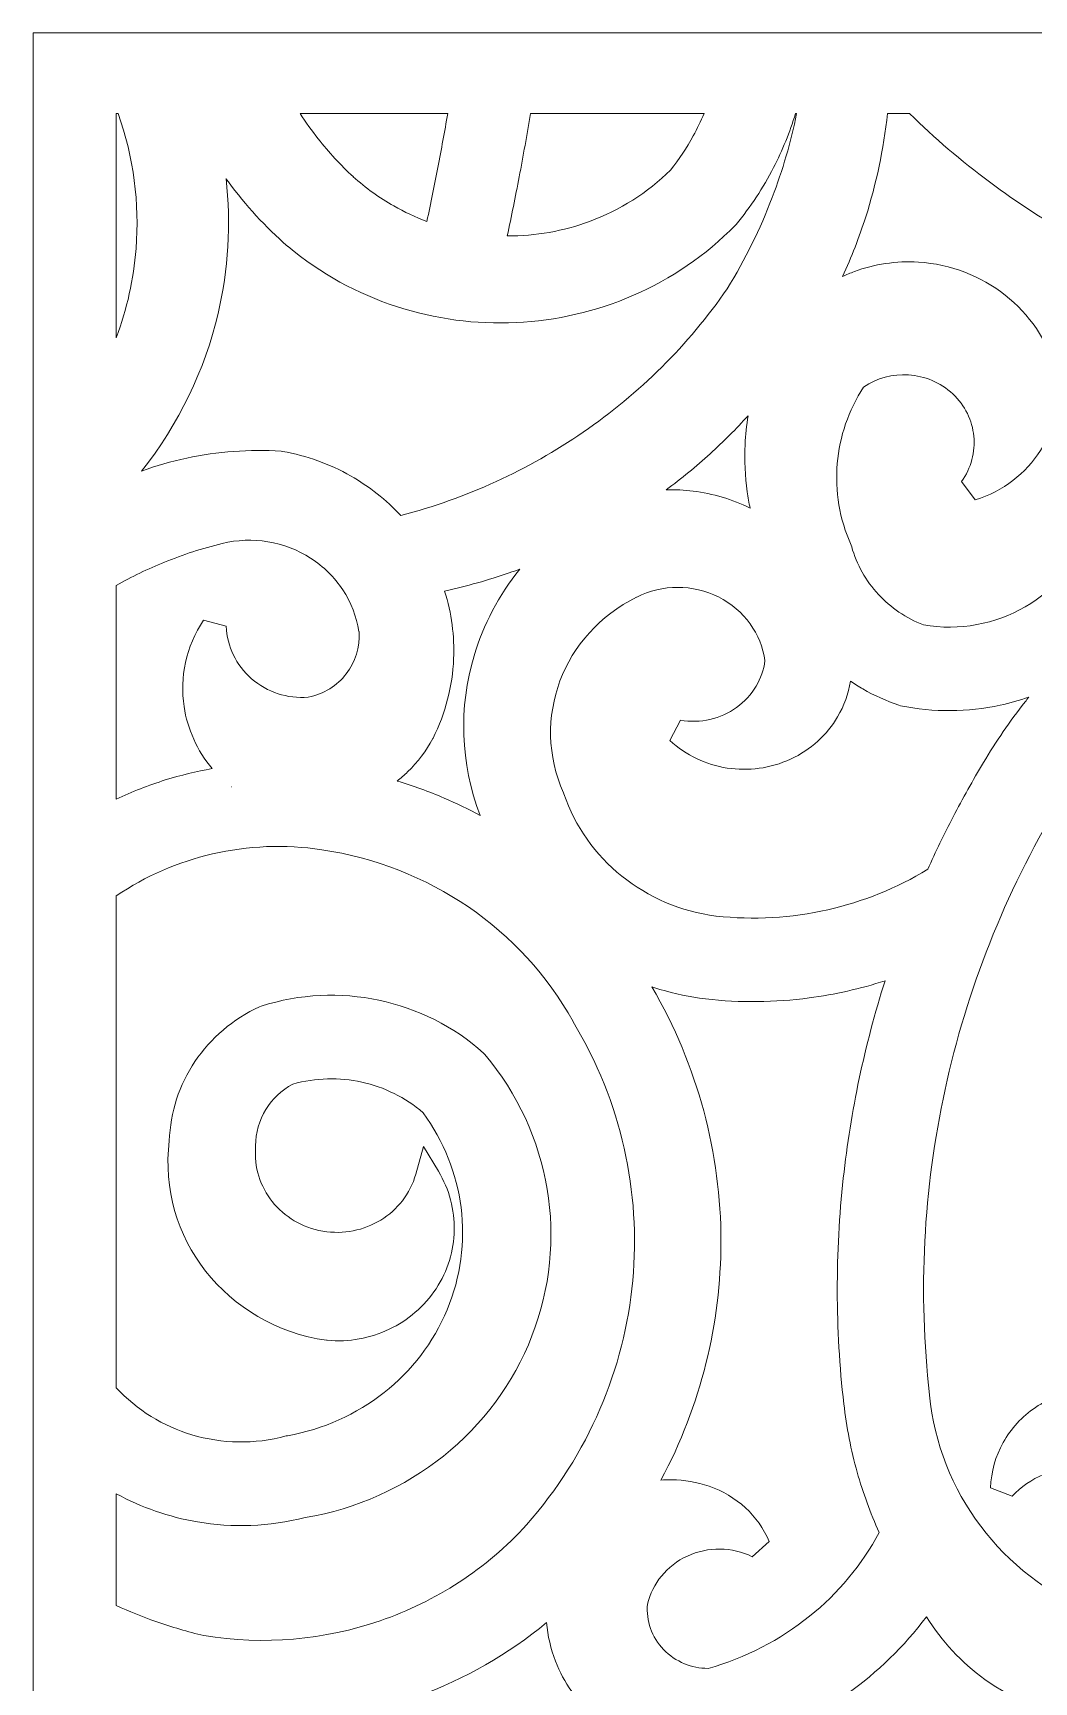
# Model space of a CAD drawing. Header units: centimetres. Extents: x -9.1 to 9.8, y -13.6 to 13.1.
# Drawn here: x -9.13 to -4.86, y 6.03 to 13.07 of the extents above; entities that cross this region are included whole.
import ezdxf

# ---------------------------------------------------------------- set-up
doc = ezdxf.new("R2010")
doc.units = ezdxf.units.CM
doc.header["$MEASUREMENT"] = 0
doc.layers.add('layer 1', color=7, linetype='Continuous')

msp = doc.modelspace()

# ---------------------------------------------------------------- linework, layer by layer
at = {"layer": 'layer 1', "color": 177, "lineweight": 9}
for points, knots in [([(-9.13158, 13.06699), (-9.13158, 13.06699), (-0.29533, 13.06699), (-0.29533, 13.06699), (-0.29533, 13.06699), (-0.29533, 13.06699), (-0.29533, -13.60887), (-0.29533, -13.60887), (-0.29533, -13.60887), (-0.29533, -13.60887), (-9.13158, -13.60887), (-9.13158, -13.60887), (-9.13158, -13.60887), (-9.13158, -13.60887), (-9.13158, 13.06699), (-9.13158, 13.06699)], [0, 0, 0, 0, 0.2, 0.2, 0.2, 0.2, 0.4, 0.4, 0.4, 0.4, 0.6, 0.6, 0.6, 0.6, 1, 1, 1, 1]), ([(-8.77653, 12.72314), (-8.77653, 12.72314), (-8.77653, 11.76668), (-8.77653, 11.76668), (-8.77653, 11.76668), (-8.73073, 11.88927), (-8.70249, 12.01723), (-8.69229, 12.14683), (-8.69229, 12.14683), (-8.67707, 12.3402), (-8.70199, 12.53645), (-8.76852, 12.72314), (-8.76852, 12.72314), (-8.76852, 12.72314), (-8.77653, 12.72314), (-8.77653, 12.72314)], [0, 0, 0, 0, 0.2, 0.2, 0.2, 0.2, 0.4, 0.4, 0.4, 0.4, 0.6, 0.6, 0.6, 0.6, 1, 1, 1, 1]), ([(-8.3084, 12.44557), (-8.28648, 12.25273), (-8.29826, 12.05836), (-8.34234, 11.87069), (-8.34234, 11.87069), (-8.39897, 11.62954), (-8.50886, 11.3995), (-8.66897, 11.19805), (-8.66897, 11.19805), (-8.60597, 11.22083), (-8.54154, 11.23925), (-8.47617, 11.2532), (-8.47617, 11.2532), (-8.34455, 11.28129), (-8.20904, 11.29155), (-8.07355, 11.28305), (-8.07355, 11.28305), (-8.07355, 11.28305), (-8.06736, 11.28206), (-8.06736, 11.28206), (-8.06736, 11.28206), (-7.96437, 11.26368), (-7.86635, 11.22802), (-7.77737, 11.17739), (-7.77737, 11.17739), (-7.6979, 11.13217), (-7.6258, 11.07521), (-7.56397, 11.00817), (-7.56397, 11.00817), (-7.28285, 11.0817), (-7.0199, 11.20271), (-6.78618, 11.3636), (-6.78618, 11.3636), (-6.5465, 11.52859), (-6.3376, 11.73549), (-6.17141, 11.97608), (-6.17141, 11.97608), (-6.09509, 12.10041), (-6.03098, 12.23086), (-5.97965, 12.36571), (-5.97965, 12.36571), (-5.9354, 12.48197), (-5.90064, 12.60149), (-5.87574, 12.72314), (-5.87574, 12.72314), (-5.87574, 12.72314), (-5.88082, 12.72314), (-5.88082, 12.72314), (-5.88082, 12.72314), (-5.90497, 12.64352), (-5.93628, 12.56634), (-5.97439, 12.49253), (-5.97439, 12.49253), (-6.01868, 12.40674), (-6.07194, 12.32544), (-6.13357, 12.25007), (-6.13357, 12.25007), (-6.13357, 12.25007), (-6.13687, 12.24667), (-6.13687, 12.24667), (-6.13687, 12.24667), (-6.39148, 11.98731), (-6.72869, 11.84769), (-7.07204, 11.83143), (-7.07204, 11.83143), (-7.41524, 11.81517), (-7.76483, 11.92228), (-8.04439, 12.15636), (-8.04439, 12.15636), (-8.04439, 12.15636), (-8.04522, 12.15676), (-8.04522, 12.15676), (-8.04522, 12.15676), (-8.14004, 12.23907), (-8.2249, 12.33147), (-8.29858, 12.43201), (-8.29858, 12.43201), (-8.30187, 12.43651), (-8.30515, 12.44104), (-8.3084, 12.44557)], [0, 0, 0, 0, 0.047619, 0.047619, 0.047619, 0.047619, 0.0952381, 0.0952381, 0.0952381, 0.0952381, 0.1428571, 0.1428571, 0.1428571, 0.1428571, 0.1904762, 0.1904762, 0.1904762, 0.1904762, 0.2380952, 0.2380952, 0.2380952, 0.2380952, 0.2857143, 0.2857143, 0.2857143, 0.2857143, 0.3333333, 0.3333333, 0.3333333, 0.3333333, 0.3809524, 0.3809524, 0.3809524, 0.3809524, 0.4285714, 0.4285714, 0.4285714, 0.4285714, 0.4761905, 0.4761905, 0.4761905, 0.4761905, 0.5238095, 0.5238095, 0.5238095, 0.5238095, 0.5714286, 0.5714286, 0.5714286, 0.5714286, 0.6190476, 0.6190476, 0.6190476, 0.6190476, 0.6666667, 0.6666667, 0.6666667, 0.6666667, 0.7142857, 0.7142857, 0.7142857, 0.7142857, 0.7619048, 0.7619048, 0.7619048, 0.7619048, 0.8095238, 0.8095238, 0.8095238, 0.8095238, 0.8571429, 0.8571429, 0.8571429, 0.8571429, 0.9047619, 0.9047619, 0.9047619, 0.9047619, 1, 1, 1, 1]), ([(-7.99278, 12.72314), (-7.96894, 12.6863), (-7.94328, 12.65046), (-7.91588, 12.61573), (-7.91588, 12.61573), (-7.87038, 12.55804), (-7.82022, 12.50369), (-7.76579, 12.45323), (-7.76579, 12.45323), (-7.76579, 12.45323), (-7.7662, 12.45383), (-7.7662, 12.45383), (-7.7662, 12.45383), (-7.71299, 12.4056), (-7.65511, 12.36376), (-7.59371, 12.32897), (-7.59371, 12.32897), (-7.54876, 12.3035), (-7.50142, 12.28149), (-7.45212, 12.26319), (-7.45212, 12.26319), (-7.43545, 12.34114), (-7.41983, 12.41792), (-7.40529, 12.49353), (-7.40529, 12.49353), (-7.39056, 12.57008), (-7.37663, 12.64662), (-7.36351, 12.72314), (-7.36351, 12.72314), (-7.36351, 12.72314), (-7.99278, 12.72314), (-7.99278, 12.72314)], [0, 0, 0, 0, 0.1111111, 0.1111111, 0.1111111, 0.1111111, 0.2222222, 0.2222222, 0.2222222, 0.2222222, 0.3333333, 0.3333333, 0.3333333, 0.3333333, 0.4444444, 0.4444444, 0.4444444, 0.4444444, 0.5555556, 0.5555556, 0.5555556, 0.5555556, 0.6666667, 0.6666667, 0.6666667, 0.6666667, 0.7777778, 0.7777778, 0.7777778, 0.7777778, 1, 1, 1, 1]), ([(-7.01052, 12.72314), (-7.02566, 12.63225), (-7.04172, 12.54226), (-7.05868, 12.4532), (-7.05868, 12.4532), (-7.07484, 12.36838), (-7.0918, 12.28431), (-7.10953, 12.20101), (-7.10953, 12.20101), (-6.98849, 12.20042), (-6.86967, 12.22174), (-6.75885, 12.26284), (-6.75885, 12.26284), (-6.6301, 12.31058), (-6.51195, 12.38488), (-6.41342, 12.48237), (-6.41342, 12.48237), (-6.37666, 12.52858), (-6.34421, 12.57735), (-6.3163, 12.6281), (-6.3163, 12.6281), (-6.29941, 12.65881), (-6.28408, 12.69054), (-6.27036, 12.72314), (-6.27036, 12.72314), (-6.27036, 12.72314), (-7.01052, 12.72314), (-7.01052, 12.72314)], [0, 0, 0, 0, 0.125, 0.125, 0.125, 0.125, 0.25, 0.25, 0.25, 0.25, 0.375, 0.375, 0.375, 0.375, 0.5, 0.5, 0.5, 0.5, 0.625, 0.625, 0.625, 0.625, 0.75, 0.75, 0.75, 0.75, 1, 1, 1, 1]), ([(-5.4881, 12.72314), (-5.50547, 12.57004), (-5.53646, 12.4231), (-5.58116, 12.28242), (-5.58116, 12.28242), (-5.6089, 12.19514), (-5.64185, 12.11031), (-5.68004, 12.02794), (-5.68004, 12.02794), (-5.66359, 12.03566), (-5.64681, 12.0427), (-5.62974, 12.04904), (-5.62974, 12.04904), (-5.54418, 12.08083), (-5.45154, 12.0952), (-5.35686, 12.08938), (-5.35686, 12.08938), (-5.21821, 12.08085), (-5.08979, 12.02999), (-4.98669, 11.9487), (-4.98669, 11.9487), (-4.88366, 11.86746), (-4.80621, 11.75593), (-4.76943, 11.62601), (-4.76943, 11.62601), (-4.76943, 11.62601), (-4.7684, 11.62082), (-4.7684, 11.62082), (-4.7684, 11.62082), (-4.74819, 11.50093), (-4.77482, 11.38296), (-4.83637, 11.28576), (-4.83637, 11.28576), (-4.89806, 11.18834), (-4.99466, 11.11172), (-5.11419, 11.0748), (-5.11419, 11.0748), (-5.11419, 11.0748), (-5.17339, 11.1529), (-5.17339, 11.1529), (-5.17339, 11.1529), (-5.13108, 11.21141), (-5.11382, 11.28024), (-5.12037, 11.34671), (-5.12037, 11.34671), (-5.12694, 11.41331), (-5.1573, 11.47778), (-5.21021, 11.52741), (-5.21021, 11.52741), (-5.26279, 11.57673), (-5.33027, 11.60393), (-5.39943, 11.60817), (-5.39943, 11.60817), (-5.46578, 11.61224), (-5.5333, 11.59523), (-5.59037, 11.55644), (-5.59037, 11.55644), (-5.65501, 11.45704), (-5.69269, 11.34505), (-5.70253, 11.23045), (-5.70253, 11.23045), (-5.71262, 11.11296), (-5.69329, 10.99332), (-5.64362, 10.8823), (-5.64362, 10.8823), (-5.64362, 10.8823), (-5.64114, 10.87531), (-5.64114, 10.87531), (-5.64114, 10.87531), (-5.61996, 10.79894), (-5.58052, 10.72955), (-5.52723, 10.6719), (-5.52723, 10.6719), (-5.47493, 10.61532), (-5.40957, 10.57035), (-5.33533, 10.54146), (-5.33533, 10.54146), (-5.18079, 10.51511), (-5.02796, 10.54569), (-4.9015, 10.61892), (-4.9015, 10.61892), (-4.77358, 10.69301), (-4.6726, 10.81075), (-4.62408, 10.95736), (-4.62408, 10.95736), (-4.62408, 10.95736), (-4.62449, 10.95597), (-4.62449, 10.95597), (-4.62449, 10.95597), (-4.56305, 11.1607), (-4.53721, 11.37285), (-4.54662, 11.58397), (-4.54662, 11.58397), (-4.55575, 11.789), (-4.59811, 11.99227), (-4.67334, 12.18602), (-4.67334, 12.18602), (-4.80594, 12.25921), (-4.93318, 12.3413), (-5.05422, 12.4316), (-5.05422, 12.4316), (-5.1742, 12.52112), (-5.28773, 12.61852), (-5.39397, 12.72314), (-5.39397, 12.72314), (-5.39397, 12.72314), (-5.4881, 12.72314), (-5.4881, 12.72314)], [0, 0, 0, 0, 0.0357143, 0.0357143, 0.0357143, 0.0357143, 0.0714286, 0.0714286, 0.0714286, 0.0714286, 0.1071429, 0.1071429, 0.1071429, 0.1071429, 0.1428571, 0.1428571, 0.1428571, 0.1428571, 0.1785714, 0.1785714, 0.1785714, 0.1785714, 0.2142857, 0.2142857, 0.2142857, 0.2142857, 0.25, 0.25, 0.25, 0.25, 0.2857143, 0.2857143, 0.2857143, 0.2857143, 0.3214286, 0.3214286, 0.3214286, 0.3214286, 0.3571429, 0.3571429, 0.3571429, 0.3571429, 0.3928571, 0.3928571, 0.3928571, 0.3928571, 0.4285714, 0.4285714, 0.4285714, 0.4285714, 0.4642857, 0.4642857, 0.4642857, 0.4642857, 0.5, 0.5, 0.5, 0.5, 0.5357143, 0.5357143, 0.5357143, 0.5357143, 0.5714286, 0.5714286, 0.5714286, 0.5714286, 0.6071429, 0.6071429, 0.6071429, 0.6071429, 0.6428571, 0.6428571, 0.6428571, 0.6428571, 0.6785714, 0.6785714, 0.6785714, 0.6785714, 0.7142857, 0.7142857, 0.7142857, 0.7142857, 0.75, 0.75, 0.75, 0.75, 0.7857143, 0.7857143, 0.7857143, 0.7857143, 0.8214286, 0.8214286, 0.8214286, 0.8214286, 0.8571429, 0.8571429, 0.8571429, 0.8571429, 0.8928571, 0.8928571, 0.8928571, 0.8928571, 0.9285714, 0.9285714, 0.9285714, 0.9285714, 1, 1, 1, 1]), ([(-6.0955, 11.31083), (-6.0934, 11.35253), (-6.08915, 11.3935), (-6.08245, 11.43419), (-6.08245, 11.43419), (-6.13379, 11.37766), (-6.188, 11.3234), (-6.24488, 11.27166), (-6.24488, 11.27166), (-6.30427, 11.21765), (-6.36655, 11.16638), (-6.4315, 11.11811), (-6.4315, 11.11811), (-6.3931, 11.1191), (-6.35468, 11.11721), (-6.31661, 11.11247), (-6.31661, 11.11247), (-6.23285, 11.10204), (-6.15082, 11.07783), (-6.0743, 11.04012), (-6.0743, 11.04012), (-6.07903, 11.06293), (-6.08301, 11.08588), (-6.08625, 11.10895), (-6.08625, 11.10895), (-6.09578, 11.17669), (-6.09885, 11.24428), (-6.0955, 11.31083)], [0, 0, 0, 0, 0.125, 0.125, 0.125, 0.125, 0.25, 0.25, 0.25, 0.25, 0.375, 0.375, 0.375, 0.375, 0.5, 0.5, 0.5, 0.5, 0.625, 0.625, 0.625, 0.625, 0.75, 0.75, 0.75, 0.75, 1, 1, 1, 1]), ([(-8.77653, 9.79843), (-8.70909, 9.83037), (-8.63921, 9.85763), (-8.56745, 9.87999), (-8.56745, 9.87999), (-8.50193, 9.90041), (-8.43504, 9.91667), (-8.3672, 9.9286), (-8.3672, 9.9286), (-8.43251, 10.00572), (-8.47314, 10.09744), (-8.48745, 10.19285), (-8.48745, 10.19285), (-8.50616, 10.31768), (-8.47976, 10.44888), (-8.40457, 10.56192), (-8.40457, 10.56192), (-8.40457, 10.56192), (-8.30742, 10.53596), (-8.30742, 10.53596), (-8.30742, 10.53596), (-8.30595, 10.49272), (-8.29555, 10.45103), (-8.27733, 10.41324), (-8.27733, 10.41324), (-8.25913, 10.37548), (-8.23278, 10.34097), (-8.19939, 10.31202), (-8.19939, 10.31202), (-8.16614, 10.2832), (-8.12781, 10.26167), (-8.0869, 10.24826), (-8.0869, 10.24826), (-8.04656, 10.23504), (-8.00304, 10.22961), (-7.95879, 10.23276), (-7.95879, 10.23276), (-7.89148, 10.24641), (-7.83464, 10.28308), (-7.79596, 10.33289), (-7.79596, 10.33289), (-7.75701, 10.38304), (-7.73632, 10.44649), (-7.74166, 10.51319), (-7.74166, 10.51319), (-7.74166, 10.51319), (-7.74178, 10.51392), (-7.74178, 10.51392), (-7.74178, 10.51392), (-7.75184, 10.57748), (-7.77562, 10.63769), (-7.81082, 10.69106), (-7.81082, 10.69106), (-7.84609, 10.74454), (-7.89251, 10.79079), (-7.94778, 10.82632), (-7.94778, 10.82632), (-8.00331, 10.86202), (-8.06537, 10.88556), (-8.12972, 10.89624), (-8.12972, 10.89624), (-8.19405, 10.90691), (-8.26068, 10.90471), (-8.32539, 10.88893), (-8.32539, 10.88893), (-8.40929, 10.86848), (-8.49141, 10.84188), (-8.5711, 10.80949), (-8.5711, 10.80949), (-8.6422, 10.78059), (-8.71083, 10.74735), (-8.77653, 10.71), (-8.77653, 10.71), (-8.77653, 10.71), (-8.77653, 9.79843), (-8.77653, 9.79843)], [0, 0, 0, 0, 0.05, 0.05, 0.05, 0.05, 0.1, 0.1, 0.1, 0.1, 0.15, 0.15, 0.15, 0.15, 0.2, 0.2, 0.2, 0.2, 0.25, 0.25, 0.25, 0.25, 0.3, 0.3, 0.3, 0.3, 0.35, 0.35, 0.35, 0.35, 0.4, 0.4, 0.4, 0.4, 0.45, 0.45, 0.45, 0.45, 0.5, 0.5, 0.5, 0.5, 0.55, 0.55, 0.55, 0.55, 0.6, 0.6, 0.6, 0.6, 0.65, 0.65, 0.65, 0.65, 0.7, 0.7, 0.7, 0.7, 0.75, 0.75, 0.75, 0.75, 0.8, 0.8, 0.8, 0.8, 0.85, 0.85, 0.85, 0.85, 0.9, 0.9, 0.9, 0.9, 1, 1, 1, 1]), ([(-1.4842, 8.33422), (-1.37386, 8.29871), (-1.26013, 8.27579), (-1.1453, 8.26569), (-1.1453, 8.26569), (-1.0325, 8.25577), (-0.91836, 8.25821), (-0.80504, 8.27321), (-0.80504, 8.27321), (-0.81843, 8.62544), (-0.89104, 8.97056), (-1.01788, 9.29568), (-1.01788, 9.29568), (-1.15003, 9.63439), (-1.34127, 9.95182), (-1.58589, 10.23337), (-1.58589, 10.23337), (-1.79337, 10.47233), (-2.06065, 10.64548), (-2.35459, 10.74193), (-2.35459, 10.74193), (-2.64882, 10.83848), (-2.96976, 10.85843), (-3.28424, 10.79089), (-3.28424, 10.79089), (-3.28424, 10.79089), (-3.28589, 10.79049), (-3.28589, 10.79049), (-3.28589, 10.79049), (-3.59627, 10.73365), (-3.8861, 10.61259), (-4.13772, 10.43947), (-4.13772, 10.43947), (-4.38914, 10.26648), (-4.60255, 10.04119), (-4.76031, 9.77575), (-4.76031, 9.77575), (-4.76031, 9.77575), (-4.76052, 9.77575), (-4.76052, 9.77575), (-4.76052, 9.77575), (-4.9885, 9.39503), (-5.15053, 8.98402), (-5.24308, 8.5589), (-5.24308, 8.5589), (-5.33565, 8.13367), (-5.35876, 7.69421), (-5.30889, 7.2567), (-5.30889, 7.2567), (-5.30889, 7.2567), (-5.30889, 7.2557), (-5.30889, 7.2557), (-5.30889, 7.2557), (-5.28961, 7.05018), (-5.21258, 6.85787), (-5.0912, 6.69656), (-5.0912, 6.69656), (-4.9714, 6.53735), (-4.80859, 6.40871), (-4.61565, 6.32773), (-4.61565, 6.32773), (-4.52009, 6.32063), (-4.42807, 6.34538), (-4.35226, 6.39391), (-4.35226, 6.39391), (-4.2814, 6.43927), (-4.22471, 6.50546), (-4.19256, 6.58584), (-4.19256, 6.58584), (-4.22423, 6.62657), (-4.25441, 6.66839), (-4.28307, 6.71122), (-4.28307, 6.71122), (-4.31501, 6.75895), (-4.34513, 6.80813), (-4.37335, 6.85866), (-4.37335, 6.85866), (-4.4584, 6.9279), (-4.56417, 6.95944), (-4.66819, 6.95435), (-4.66819, 6.95435), (-4.77479, 6.94915), (-4.87932, 6.90529), (-4.95745, 6.82398), (-4.95745, 6.82398), (-4.95745, 6.82398), (-5.04882, 6.86014), (-5.04882, 6.86014), (-5.04882, 6.86014), (-5.04679, 6.92871), (-5.02796, 6.9949), (-4.99506, 7.05382), (-4.99506, 7.05382), (-4.96213, 7.11279), (-4.91521, 7.16433), (-4.85702, 7.20356), (-4.85702, 7.20356), (-4.79888, 7.24275), (-4.73267, 7.26746), (-4.66407, 7.2769), (-4.66407, 7.2769), (-4.66407, 7.2769), (-4.66428, 7.2769), (-4.66428, 7.2769), (-4.66428, 7.2769), (-4.62748, 7.28196), (-4.59002, 7.28257), (-4.55277, 7.27862), (-4.55277, 7.27862), (-4.57852, 7.36281), (-4.59899, 7.4484), (-4.6141, 7.53493), (-4.6141, 7.53493), (-4.63436, 7.651), (-4.64497, 7.76828), (-4.64571, 7.88566), (-4.64571, 7.88566), (-4.64571, 7.88566), (-4.64571, 7.88306), (-4.64571, 7.88306), (-4.64571, 7.88306), (-4.66684, 8.24846), (-4.59161, 8.60687), (-4.43474, 8.92814), (-4.43474, 8.92814), (-4.27795, 9.24922), (-4.03959, 9.53291), (-3.73435, 9.74908), (-3.73435, 9.74908), (-3.73435, 9.74908), (-3.73517, 9.74868), (-3.73517, 9.74868), (-3.73517, 9.74868), (-3.57093, 9.86958), (-3.38141, 9.94895), (-3.18319, 9.98386), (-3.18319, 9.98386), (-2.9853, 10.0187), (-2.77917, 10.00898), (-2.58137, 9.95177), (-2.58137, 9.95177), (-2.58137, 9.95177), (-2.57848, 9.95077), (-2.57848, 9.95077), (-2.57848, 9.95077), (-2.2241, 9.82569), (-1.93518, 9.59354), (-1.74304, 9.30184), (-1.74304, 9.30184), (-1.55765, 9.02039), (-1.46203, 8.68365), (-1.4842, 8.33422)], [0, 0, 0, 0, 0.025641, 0.025641, 0.025641, 0.025641, 0.0512821, 0.0512821, 0.0512821, 0.0512821, 0.0769231, 0.0769231, 0.0769231, 0.0769231, 0.1025641, 0.1025641, 0.1025641, 0.1025641, 0.1282051, 0.1282051, 0.1282051, 0.1282051, 0.1538462, 0.1538462, 0.1538462, 0.1538462, 0.1794872, 0.1794872, 0.1794872, 0.1794872, 0.2051282, 0.2051282, 0.2051282, 0.2051282, 0.2307692, 0.2307692, 0.2307692, 0.2307692, 0.2564103, 0.2564103, 0.2564103, 0.2564103, 0.2820513, 0.2820513, 0.2820513, 0.2820513, 0.3076923, 0.3076923, 0.3076923, 0.3076923, 0.3333333, 0.3333333, 0.3333333, 0.3333333, 0.3589744, 0.3589744, 0.3589744, 0.3589744, 0.3846154, 0.3846154, 0.3846154, 0.3846154, 0.4102564, 0.4102564, 0.4102564, 0.4102564, 0.4358974, 0.4358974, 0.4358974, 0.4358974, 0.4615385, 0.4615385, 0.4615385, 0.4615385, 0.4871795, 0.4871795, 0.4871795, 0.4871795, 0.5128205, 0.5128205, 0.5128205, 0.5128205, 0.5384615, 0.5384615, 0.5384615, 0.5384615, 0.5641026, 0.5641026, 0.5641026, 0.5641026, 0.5897436, 0.5897436, 0.5897436, 0.5897436, 0.6153846, 0.6153846, 0.6153846, 0.6153846, 0.6410256, 0.6410256, 0.6410256, 0.6410256, 0.6666667, 0.6666667, 0.6666667, 0.6666667, 0.6923077, 0.6923077, 0.6923077, 0.6923077, 0.7179487, 0.7179487, 0.7179487, 0.7179487, 0.7435897, 0.7435897, 0.7435897, 0.7435897, 0.7692308, 0.7692308, 0.7692308, 0.7692308, 0.7948718, 0.7948718, 0.7948718, 0.7948718, 0.8205128, 0.8205128, 0.8205128, 0.8205128, 0.8461538, 0.8461538, 0.8461538, 0.8461538, 0.8717949, 0.8717949, 0.8717949, 0.8717949, 0.8974359, 0.8974359, 0.8974359, 0.8974359, 0.9230769, 0.9230769, 0.9230769, 0.9230769, 0.9487179, 0.9487179, 0.9487179, 0.9487179, 1, 1, 1, 1]), ([(-7.05661, 10.77971), (-7.07167, 10.77417), (-7.08681, 10.76877), (-7.10203, 10.76351), (-7.10203, 10.76351), (-7.19058, 10.73288), (-7.28217, 10.70678), (-7.37652, 10.6856), (-7.37652, 10.6856), (-7.34673, 10.59142), (-7.33402, 10.49381), (-7.33822, 10.39701), (-7.33822, 10.39701), (-7.34326, 10.28089), (-7.37264, 10.16557), (-7.42605, 10.05832), (-7.42605, 10.05832), (-7.42605, 10.05832), (-7.42666, 10.05712), (-7.42666, 10.05712), (-7.42666, 10.05712), (-7.45478, 10.0042), (-7.49119, 9.95617), (-7.53429, 9.91455), (-7.53429, 9.91455), (-7.54852, 9.90082), (-7.56345, 9.8878), (-7.57903, 9.87555), (-7.57903, 9.87555), (-7.51082, 9.8551), (-7.44392, 9.83081), (-7.37867, 9.80282), (-7.37867, 9.80282), (-7.32626, 9.78034), (-7.27492, 9.75547), (-7.22481, 9.72826), (-7.22481, 9.72826), (-7.31106, 9.95304), (-7.31618, 10.19117), (-7.25137, 10.40931), (-7.25137, 10.40931), (-7.21174, 10.54272), (-7.14596, 10.66873), (-7.05661, 10.77971)], [0, 0, 0, 0, 0.0833333, 0.0833333, 0.0833333, 0.0833333, 0.1666667, 0.1666667, 0.1666667, 0.1666667, 0.25, 0.25, 0.25, 0.25, 0.3333333, 0.3333333, 0.3333333, 0.3333333, 0.4166667, 0.4166667, 0.4166667, 0.4166667, 0.5, 0.5, 0.5, 0.5, 0.5833333, 0.5833333, 0.5833333, 0.5833333, 0.6666667, 0.6666667, 0.6666667, 0.6666667, 0.75, 0.75, 0.75, 0.75, 0.8333333, 0.8333333, 0.8333333, 0.8333333, 1, 1, 1, 1]), ([(-5.64622, 10.30127), (-5.65496, 10.24768), (-5.67376, 10.19638), (-5.70124, 10.14976), (-5.70124, 10.14976), (-5.74655, 10.07286), (-5.81539, 10.00906), (-5.90144, 9.96908), (-5.90144, 9.96908), (-5.98727, 9.9292), (-6.08159, 9.91716), (-6.17182, 9.93104), (-6.17182, 9.93104), (-6.26195, 9.9449), (-6.34777, 9.98467), (-6.41672, 10.04844), (-6.41672, 10.04844), (-6.41672, 10.04844), (-6.37093, 10.13553), (-6.37093, 10.13553), (-6.37093, 10.13553), (-6.32899, 10.12796), (-6.28628, 10.12905), (-6.24543, 10.13822), (-6.24543, 10.13822), (-6.20477, 10.14734), (-6.16603, 10.16452), (-6.13183, 10.18916), (-6.13183, 10.18916), (-6.09781, 10.21367), (-6.06972, 10.24469), (-6.04891, 10.27995), (-6.04891, 10.27995), (-6.02918, 10.31338), (-6.01616, 10.35042), (-6.01101, 10.38912), (-6.01101, 10.38912), (-6.01922, 10.44639), (-6.04118, 10.49997), (-6.07415, 10.54602), (-6.07415, 10.54602), (-6.10811, 10.59344), (-6.15395, 10.63308), (-6.20867, 10.66072), (-6.20867, 10.66072), (-6.26328, 10.68832), (-6.32321, 10.70203), (-6.38316, 10.70187), (-6.38316, 10.70187), (-6.44305, 10.70172), (-6.50283, 10.68772), (-6.55718, 10.6599), (-6.55718, 10.6599), (-6.55718, 10.6599), (-6.55801, 10.6595), (-6.55801, 10.6595), (-6.55801, 10.6595), (-6.71566, 10.58237), (-6.82867, 10.45247), (-6.88478, 10.3026), (-6.88478, 10.3026), (-6.94086, 10.1528), (-6.94002, 9.98292), (-6.86999, 9.82574), (-6.86999, 9.82574), (-6.86999, 9.82574), (-6.86834, 9.82155), (-6.86834, 9.82155), (-6.86834, 9.82155), (-6.82072, 9.68139), (-6.73386, 9.56064), (-6.62118, 9.4701), (-6.62118, 9.4701), (-6.5083, 9.37939), (-6.36974, 9.31891), (-6.21896, 9.29949), (-6.21896, 9.29949), (-6.21896, 9.29949), (-6.21978, 9.29969), (-6.21978, 9.29969), (-6.21978, 9.29969), (-6.05928, 9.28187), (-5.89804, 9.29132), (-5.74301, 9.32648), (-5.74301, 9.32648), (-5.59297, 9.3605), (-5.44891, 9.41848), (-5.31709, 9.49899), (-5.31709, 9.49899), (-5.28339, 9.57387), (-5.24716, 9.64856), (-5.20846, 9.72298), (-5.20846, 9.72298), (-5.16772, 9.8013), (-5.12462, 9.87838), (-5.07923, 9.95411), (-5.07923, 9.95411), (-5.07923, 9.95411), (-5.07944, 9.95411), (-5.07944, 9.95411), (-5.07944, 9.95411), (-5.02594, 10.04404), (-4.96661, 10.13057), (-4.90186, 10.21319), (-4.90186, 10.21319), (-4.89652, 10.22), (-4.89114, 10.22679), (-4.88572, 10.23356), (-4.88572, 10.23356), (-4.92576, 10.21955), (-4.96667, 10.20803), (-5.00819, 10.19906), (-5.00819, 10.19906), (-5.14658, 10.16916), (-5.2914, 10.16772), (-5.43304, 10.1968), (-5.43304, 10.1968), (-5.43304, 10.1968), (-5.43985, 10.1986), (-5.43985, 10.1986), (-5.43985, 10.1986), (-5.49303, 10.21698), (-5.54436, 10.24035), (-5.59315, 10.2683), (-5.59315, 10.2683), (-5.6112, 10.27865), (-5.6289, 10.28965), (-5.64622, 10.30127)], [0, 0, 0, 0, 0.030303, 0.030303, 0.030303, 0.030303, 0.0606061, 0.0606061, 0.0606061, 0.0606061, 0.0909091, 0.0909091, 0.0909091, 0.0909091, 0.1212121, 0.1212121, 0.1212121, 0.1212121, 0.1515152, 0.1515152, 0.1515152, 0.1515152, 0.1818182, 0.1818182, 0.1818182, 0.1818182, 0.2121212, 0.2121212, 0.2121212, 0.2121212, 0.2424242, 0.2424242, 0.2424242, 0.2424242, 0.2727273, 0.2727273, 0.2727273, 0.2727273, 0.3030303, 0.3030303, 0.3030303, 0.3030303, 0.3333333, 0.3333333, 0.3333333, 0.3333333, 0.3636364, 0.3636364, 0.3636364, 0.3636364, 0.3939394, 0.3939394, 0.3939394, 0.3939394, 0.4242424, 0.4242424, 0.4242424, 0.4242424, 0.4545455, 0.4545455, 0.4545455, 0.4545455, 0.4848485, 0.4848485, 0.4848485, 0.4848485, 0.5151515, 0.5151515, 0.5151515, 0.5151515, 0.5454545, 0.5454545, 0.5454545, 0.5454545, 0.5757576, 0.5757576, 0.5757576, 0.5757576, 0.6060606, 0.6060606, 0.6060606, 0.6060606, 0.6363636, 0.6363636, 0.6363636, 0.6363636, 0.6666667, 0.6666667, 0.6666667, 0.6666667, 0.6969697, 0.6969697, 0.6969697, 0.6969697, 0.7272727, 0.7272727, 0.7272727, 0.7272727, 0.7575758, 0.7575758, 0.7575758, 0.7575758, 0.7878788, 0.7878788, 0.7878788, 0.7878788, 0.8181818, 0.8181818, 0.8181818, 0.8181818, 0.8484848, 0.8484848, 0.8484848, 0.8484848, 0.8787879, 0.8787879, 0.8787879, 0.8787879, 0.9090909, 0.9090909, 0.9090909, 0.9090909, 0.9393939, 0.9393939, 0.9393939, 0.9393939, 1, 1, 1, 1]), ([(-8.28529, 9.85139), (-8.28529, 9.85139), (-8.28532, 9.8513), (-8.28532, 9.8513), (-8.28532, 9.8513), (-8.28422, 9.85057), (-8.28369, 9.85024), (-8.28529, 9.85139)], [0, 0, 0, 0, 0.3333333, 0.3333333, 0.3333333, 0.3333333, 1, 1, 1, 1]), ([(-8.77653, 6.35831), (-8.72136, 6.33288), (-8.6649, 6.30994), (-8.60733, 6.28963), (-8.60733, 6.28963), (-8.54065, 6.26611), (-8.47249, 6.24606), (-8.40311, 6.22969), (-8.40311, 6.22969), (-8.14698, 6.18776), (-7.88876, 6.21153), (-7.6517, 6.29301), (-7.6517, 6.29301), (-7.41437, 6.37459), (-7.1983, 6.51396), (-7.02684, 6.70308), (-7.02684, 6.70308), (-7.02684, 6.70308), (-7.02726, 6.70268), (-7.02726, 6.70268), (-7.02726, 6.70268), (-6.76209, 7.00302), (-6.60953, 7.36847), (-6.57466, 7.74438), (-6.57466, 7.74438), (-6.53978, 8.12042), (-6.62265, 8.50647), (-6.82836, 8.84787), (-6.82836, 8.84787), (-6.82836, 8.84787), (-6.82918, 8.84966), (-6.82918, 8.84966), (-6.82918, 8.84966), (-6.93813, 9.04642), (-7.09188, 9.2127), (-7.27547, 9.33827), (-7.27547, 9.33827), (-7.45896, 9.46378), (-7.67224, 9.54848), (-7.90038, 9.58216), (-7.90038, 9.58216), (-7.90038, 9.58216), (-7.90059, 9.58236), (-7.90059, 9.58236), (-7.90059, 9.58236), (-8.05693, 9.60629), (-8.21528, 9.59966), (-8.36686, 9.56453), (-8.36686, 9.56453), (-8.51261, 9.53074), (-8.65179, 9.4705), (-8.77653, 9.38564), (-8.77653, 9.38564), (-8.77653, 9.38564), (-8.77653, 7.2874), (-8.77653, 7.2874), (-8.77653, 7.2874), (-8.68879, 7.19174), (-8.57658, 7.12293), (-8.45371, 7.08628), (-8.45371, 7.08628), (-8.32632, 7.04829), (-8.18732, 7.04469), (-8.05205, 7.08138), (-8.05205, 7.08138), (-8.05205, 7.08138), (-8.0471, 7.08238), (-8.0471, 7.08238), (-8.0471, 7.08238), (-7.89354, 7.1094), (-7.7524, 7.1737), (-7.63501, 7.26636), (-7.63501, 7.26636), (-7.51775, 7.35891), (-7.42429, 7.4798), (-7.36594, 7.6201), (-7.36594, 7.6201), (-7.3076, 7.76037), (-7.28848, 7.91038), (-7.3068, 8.0561), (-7.3068, 8.0561), (-7.32486, 8.19976), (-7.37937, 8.33905), (-7.46861, 8.46048), (-7.46861, 8.46048), (-7.54419, 8.52581), (-7.63437, 8.57001), (-7.7299, 8.59103), (-7.7299, 8.59103), (-7.82559, 8.61209), (-7.92678, 8.60997), (-8.02422, 8.58263), (-8.02422, 8.58263), (-8.07226, 8.55664), (-8.11145, 8.51898), (-8.13891, 8.47432), (-8.13891, 8.47432), (-8.1672, 8.42832), (-8.18274, 8.37494), (-8.18238, 8.31934), (-8.18238, 8.31934), (-8.18238, 8.31934), (-8.18238, 8.31515), (-8.18238, 8.31515), (-8.18238, 8.31515), (-8.18976, 8.22796), (-8.1625, 8.14553), (-8.11131, 8.08129), (-8.11131, 8.08129), (-8.06, 8.0169), (-7.98466, 7.9704), (-7.89604, 7.95527), (-7.89604, 7.95527), (-7.80731, 7.94013), (-7.71999, 7.95889), (-7.64897, 8.00246), (-7.64897, 8.00246), (-7.57812, 8.04592), (-7.52339, 8.11422), (-7.49964, 8.19827), (-7.49964, 8.19827), (-7.49964, 8.19827), (-7.46644, 8.31576), (-7.46644, 8.31576), (-7.46644, 8.31576), (-7.46644, 8.31576), (-7.40312, 8.21066), (-7.40312, 8.21066), (-7.40312, 8.21066), (-7.35623, 8.13284), (-7.33376, 8.04571), (-7.3355, 7.95912), (-7.3355, 7.95912), (-7.33724, 7.87218), (-7.36319, 7.78578), (-7.41313, 7.70983), (-7.41313, 7.70983), (-7.46298, 7.63401), (-7.53282, 7.57476), (-7.61344, 7.53644), (-7.61344, 7.53644), (-7.6936, 7.49836), (-7.7846, 7.48126), (-7.87733, 7.48949), (-7.87733, 7.48949), (-7.87733, 7.48949), (-7.88022, 7.48969), (-7.88022, 7.48969), (-7.88022, 7.48969), (-8.09353, 7.52012), (-8.27465, 7.63046), (-8.39563, 7.785), (-8.39563, 7.785), (-8.51549, 7.93812), (-8.57616, 8.13478), (-8.5504, 8.34014), (-8.5504, 8.34014), (-8.54671, 8.46273), (-8.5077, 8.57936), (-8.44098, 8.67869), (-8.44098, 8.67869), (-8.37425, 8.77804), (-8.27992, 8.85986), (-8.1656, 8.91284), (-8.1656, 8.91284), (-8.1656, 8.91284), (-8.1592, 8.91524), (-8.1592, 8.91524), (-8.1592, 8.91524), (-7.99405, 8.96786), (-7.82068, 8.975), (-7.65675, 8.9404), (-7.65675, 8.9404), (-7.49252, 8.90573), (-7.33781, 8.82935), (-7.21027, 8.71497), (-7.21027, 8.71497), (-7.21027, 8.71497), (-7.20532, 8.70957), (-7.20532, 8.70957), (-7.20532, 8.70957), (-7.06408, 8.54081), (-6.97432, 8.34206), (-6.93962, 8.13465), (-6.93962, 8.13465), (-6.90494, 7.92739), (-6.92529, 7.71149), (-7.00423, 7.50824), (-7.00423, 7.50824), (-7.08321, 7.30488), (-7.21484, 7.12948), (-7.38193, 6.99576), (-7.38193, 6.99576), (-7.54866, 6.86233), (-7.75075, 6.77032), (-7.97116, 6.73333), (-7.97116, 6.73333), (-8.12492, 6.6944), (-8.28126, 6.68951), (-8.43053, 6.71486), (-8.43053, 6.71486), (-8.55215, 6.73551), (-8.66923, 6.77629), (-8.77653, 6.83512), (-8.77653, 6.83512), (-8.77653, 6.83512), (-8.77653, 6.35831), (-8.77653, 6.35831)], [0, 0, 0, 0, 0.0188679, 0.0188679, 0.0188679, 0.0188679, 0.0377358, 0.0377358, 0.0377358, 0.0377358, 0.0566038, 0.0566038, 0.0566038, 0.0566038, 0.0754717, 0.0754717, 0.0754717, 0.0754717, 0.0943396, 0.0943396, 0.0943396, 0.0943396, 0.1132075, 0.1132075, 0.1132075, 0.1132075, 0.1320755, 0.1320755, 0.1320755, 0.1320755, 0.1509434, 0.1509434, 0.1509434, 0.1509434, 0.1698113, 0.1698113, 0.1698113, 0.1698113, 0.1886792, 0.1886792, 0.1886792, 0.1886792, 0.2075472, 0.2075472, 0.2075472, 0.2075472, 0.2264151, 0.2264151, 0.2264151, 0.2264151, 0.245283, 0.245283, 0.245283, 0.245283, 0.2641509, 0.2641509, 0.2641509, 0.2641509, 0.2830189, 0.2830189, 0.2830189, 0.2830189, 0.3018868, 0.3018868, 0.3018868, 0.3018868, 0.3207547, 0.3207547, 0.3207547, 0.3207547, 0.3396226, 0.3396226, 0.3396226, 0.3396226, 0.3584906, 0.3584906, 0.3584906, 0.3584906, 0.3773585, 0.3773585, 0.3773585, 0.3773585, 0.3962264, 0.3962264, 0.3962264, 0.3962264, 0.4150943, 0.4150943, 0.4150943, 0.4150943, 0.4339623, 0.4339623, 0.4339623, 0.4339623, 0.4528302, 0.4528302, 0.4528302, 0.4528302, 0.4716981, 0.4716981, 0.4716981, 0.4716981, 0.490566, 0.490566, 0.490566, 0.490566, 0.509434, 0.509434, 0.509434, 0.509434, 0.5283019, 0.5283019, 0.5283019, 0.5283019, 0.5471698, 0.5471698, 0.5471698, 0.5471698, 0.5660377, 0.5660377, 0.5660377, 0.5660377, 0.5849057, 0.5849057, 0.5849057, 0.5849057, 0.6037736, 0.6037736, 0.6037736, 0.6037736, 0.6226415, 0.6226415, 0.6226415, 0.6226415, 0.6415094, 0.6415094, 0.6415094, 0.6415094, 0.6603774, 0.6603774, 0.6603774, 0.6603774, 0.6792453, 0.6792453, 0.6792453, 0.6792453, 0.6981132, 0.6981132, 0.6981132, 0.6981132, 0.7169811, 0.7169811, 0.7169811, 0.7169811, 0.7358491, 0.7358491, 0.7358491, 0.7358491, 0.754717, 0.754717, 0.754717, 0.754717, 0.7735849, 0.7735849, 0.7735849, 0.7735849, 0.7924528, 0.7924528, 0.7924528, 0.7924528, 0.8113208, 0.8113208, 0.8113208, 0.8113208, 0.8301887, 0.8301887, 0.8301887, 0.8301887, 0.8490566, 0.8490566, 0.8490566, 0.8490566, 0.8679245, 0.8679245, 0.8679245, 0.8679245, 0.8867925, 0.8867925, 0.8867925, 0.8867925, 0.9056604, 0.9056604, 0.9056604, 0.9056604, 0.9245283, 0.9245283, 0.9245283, 0.9245283, 0.9433962, 0.9433962, 0.9433962, 0.9433962, 0.9622642, 0.9622642, 0.9622642, 0.9622642, 1, 1, 1, 1]), ([(-6.49291, 8.99778), (-6.29665, 8.66024), (-6.19853, 8.28538), (-6.19857, 7.91065), (-6.19857, 7.91065), (-6.19861, 7.56152), (-6.28385, 7.21232), (-6.45427, 6.8933), (-6.45427, 6.8933), (-6.4391, 6.89436), (-6.42393, 6.89476), (-6.4088, 6.8945), (-6.4088, 6.8945), (-6.35491, 6.89357), (-6.3009, 6.88425), (-6.24885, 6.86661), (-6.24885, 6.86661), (-6.19067, 6.84685), (-6.13824, 6.81557), (-6.09452, 6.77544), (-6.09452, 6.77544), (-6.05091, 6.73542), (-6.0159, 6.68647), (-5.99242, 6.63127), (-5.99242, 6.63127), (-5.99242, 6.63127), (-6.06481, 6.56636), (-6.06481, 6.56636), (-6.06481, 6.56636), (-6.10806, 6.5875), (-6.15528, 6.59834), (-6.20274, 6.59884), (-6.20274, 6.59884), (-6.25026, 6.59934), (-6.29783, 6.58945), (-6.34169, 6.56915), (-6.34169, 6.56915), (-6.38539, 6.54893), (-6.42313, 6.51933), (-6.45258, 6.48321), (-6.45258, 6.48321), (-6.481, 6.44835), (-6.50151, 6.40771), (-6.51204, 6.36384), (-6.51204, 6.36384), (-6.51503, 6.32822), (-6.51038, 6.29312), (-6.49884, 6.26065), (-6.49884, 6.26065), (-6.48701, 6.22739), (-6.46812, 6.19659), (-6.44297, 6.17042), (-6.44297, 6.17042), (-6.41773, 6.14417), (-6.38736, 6.12371), (-6.35405, 6.10996), (-6.35405, 6.10996), (-6.32279, 6.09705), (-6.2887, 6.09007), (-6.25362, 6.08976), (-6.25362, 6.08976), (-6.0935, 6.13447), (-5.94646, 6.21082), (-5.82067, 6.31225), (-5.82067, 6.31225), (-5.69918, 6.41022), (-5.59785, 6.53137), (-5.52402, 6.66976), (-5.52402, 6.66976), (-5.56167, 6.75334), (-5.59291, 6.83913), (-5.61755, 6.92645), (-5.61755, 6.92645), (-5.64432, 7.02136), (-5.66344, 7.11881), (-5.67465, 7.21791), (-5.67465, 7.21791), (-5.67465, 7.21791), (-5.67465, 7.21771), (-5.67465, 7.21771), (-5.67465, 7.21771), (-5.71131, 7.53896), (-5.71181, 7.86222), (-5.67675, 8.18189), (-5.67675, 8.18189), (-5.6455, 8.46689), (-5.58608, 8.74876), (-5.49893, 9.02353), (-5.49893, 9.02353), (-5.60422, 8.98922), (-5.71258, 8.96468), (-5.82252, 8.95013), (-5.82252, 8.95013), (-5.96853, 8.9308), (-6.11685, 8.92918), (-6.26401, 8.94573), (-6.26401, 8.94573), (-6.26401, 8.94573), (-6.26483, 8.94593), (-6.26483, 8.94593), (-6.26483, 8.94593), (-6.33073, 8.95423), (-6.39552, 8.96795), (-6.45849, 8.98687), (-6.45849, 8.98687), (-6.47004, 8.99034), (-6.48151, 8.99398), (-6.49291, 8.99778)], [0, 0, 0, 0, 0.0357143, 0.0357143, 0.0357143, 0.0357143, 0.0714286, 0.0714286, 0.0714286, 0.0714286, 0.1071429, 0.1071429, 0.1071429, 0.1071429, 0.1428571, 0.1428571, 0.1428571, 0.1428571, 0.1785714, 0.1785714, 0.1785714, 0.1785714, 0.2142857, 0.2142857, 0.2142857, 0.2142857, 0.25, 0.25, 0.25, 0.25, 0.2857143, 0.2857143, 0.2857143, 0.2857143, 0.3214286, 0.3214286, 0.3214286, 0.3214286, 0.3571429, 0.3571429, 0.3571429, 0.3571429, 0.3928571, 0.3928571, 0.3928571, 0.3928571, 0.4285714, 0.4285714, 0.4285714, 0.4285714, 0.4642857, 0.4642857, 0.4642857, 0.4642857, 0.5, 0.5, 0.5, 0.5, 0.5357143, 0.5357143, 0.5357143, 0.5357143, 0.5714286, 0.5714286, 0.5714286, 0.5714286, 0.6071429, 0.6071429, 0.6071429, 0.6071429, 0.6428571, 0.6428571, 0.6428571, 0.6428571, 0.6785714, 0.6785714, 0.6785714, 0.6785714, 0.7142857, 0.7142857, 0.7142857, 0.7142857, 0.75, 0.75, 0.75, 0.75, 0.7857143, 0.7857143, 0.7857143, 0.7857143, 0.8214286, 0.8214286, 0.8214286, 0.8214286, 0.8571429, 0.8571429, 0.8571429, 0.8571429, 0.8928571, 0.8928571, 0.8928571, 0.8928571, 0.9285714, 0.9285714, 0.9285714, 0.9285714, 1, 1, 1, 1]), ([(-3.10545, 5.85563), (-3.33668, 5.91714), (-3.55859, 6.01969), (-3.75917, 6.16279), (-3.75917, 6.16279), (-3.75917, 6.16279), (-3.75999, 6.16339), (-3.75999, 6.16339), (-3.75999, 6.16339), (-3.78736, 6.18365), (-3.81386, 6.20419), (-3.83947, 6.22501), (-3.83947, 6.22501), (-3.8488, 6.2326), (-3.85809, 6.24029), (-3.86733, 6.24806), (-3.86733, 6.24806), (-3.94502, 6.12963), (-4.05126, 6.0344), (-4.17427, 5.96869), (-4.17427, 5.96869), (-4.31627, 5.89284), (-4.48035, 5.85619), (-4.64843, 5.86842), (-4.64843, 5.86842), (-4.64843, 5.86842), (-4.65297, 5.86922), (-4.65297, 5.86922), (-4.65297, 5.86922), (-4.8079, 5.89386), (-4.95178, 5.95442), (-5.07392, 6.04313), (-5.07392, 6.04313), (-5.17292, 6.11503), (-5.25757, 6.2053), (-5.32217, 6.3098), (-5.32217, 6.3098), (-5.41701, 6.18367), (-5.53088, 6.07327), (-5.65919, 5.9819), (-5.65919, 5.9819), (-5.81068, 5.87402), (-5.98243, 5.79265), (-6.16686, 5.74318), (-6.16686, 5.74318), (-6.16686, 5.74318), (-6.16851, 5.74278), (-6.16851, 5.74278), (-6.16851, 5.74278), (-6.26887, 5.71919), (-6.37189, 5.72022), (-6.46895, 5.74378), (-6.46895, 5.74378), (-6.56639, 5.76744), (-6.65783, 5.81356), (-6.73464, 5.88005), (-6.73464, 5.88005), (-6.81128, 5.94639), (-6.86877, 6.02925), (-6.90399, 6.12053), (-6.90399, 6.12053), (-6.92433, 6.17325), (-6.93711, 6.22872), (-6.94172, 6.28535), (-6.94172, 6.28535), (-7.10559, 6.14998), (-7.29121, 6.04409), (-7.48973, 5.97098), (-7.48973, 5.97098), (-7.6971, 5.89461), (-7.9183, 5.85399), (-8.14325, 5.85284), (-8.14325, 5.85284), (-8.07686, 5.73351), (-8.03231, 5.6049), (-8.01054, 5.4727), (-8.01054, 5.4727), (-7.98394, 5.31115), (-7.99147, 5.14435), (-8.03481, 4.98269), (-8.03481, 4.98269), (-8.03522, 4.9803), (-8.03565, 4.97791), (-8.03609, 4.97552), (-8.03609, 4.97552), (-7.98888, 5.01764), (-7.93906, 5.05702), (-7.88693, 5.09346), (-7.88693, 5.09346), (-7.76944, 5.17559), (-7.64069, 5.24226), (-7.50394, 5.29121), (-7.50394, 5.29121), (-7.50394, 5.29121), (-7.49919, 5.2926), (-7.49919, 5.2926), (-7.49919, 5.2926), (-7.11851, 5.3903), (-6.73017, 5.34297), (-6.40039, 5.18275), (-6.40039, 5.18275), (-6.07044, 5.02246), (-5.79896, 4.74921), (-5.65217, 4.39519), (-5.65217, 4.39519), (-5.65217, 4.39519), (-5.65197, 4.39459), (-5.65197, 4.39459), (-5.65197, 4.39459), (-5.64177, 4.3692), (-5.63315, 4.34699), (-5.62612, 4.32797), (-5.62612, 4.32797), (-5.62118, 4.31463), (-5.61612, 4.30051), (-5.61091, 4.28559), (-5.61091, 4.28559), (-5.50275, 4.25399), (-5.3909, 4.23765), (-5.27877, 4.23662), (-5.27877, 4.23662), (-5.1587, 4.23552), (-5.03848, 4.25202), (-4.92227, 4.28616), (-4.92227, 4.28616), (-4.83283, 4.32088), (-4.7549, 4.37526), (-4.69371, 4.4435), (-4.69371, 4.4435), (-4.63184, 4.51249), (-4.58684, 4.59562), (-4.56405, 4.68691), (-4.56405, 4.68691), (-4.54129, 4.77814), (-4.54212, 4.87195), (-4.56462, 4.96066), (-4.56462, 4.96066), (-4.58693, 5.04862), (-4.63049, 5.13146), (-4.69341, 5.2017), (-4.69341, 5.2017), (-4.74021, 5.24525), (-4.79753, 5.27435), (-4.85845, 5.28749), (-4.85845, 5.28749), (-4.91987, 5.30073), (-4.9852, 5.29774), (-5.04736, 5.27699), (-5.04736, 5.27699), (-5.10939, 5.25628), (-5.16268, 5.21967), (-5.2026, 5.1726), (-5.2026, 5.1726), (-5.24259, 5.12545), (-5.26935, 5.06776), (-5.27826, 5.00497), (-5.27826, 5.00497), (-5.27826, 5.00497), (-5.29433, 4.89169), (-5.29433, 4.89169), (-5.29433, 4.89169), (-5.29433, 4.89169), (-5.37066, 4.9788), (-5.37066, 4.9788), (-5.37066, 4.9788), (-5.45457, 5.07458), (-5.49425, 5.19318), (-5.49047, 5.31033), (-5.49047, 5.31033), (-5.48669, 5.42771), (-5.43942, 5.54383), (-5.34945, 5.6344), (-5.34945, 5.6344), (-5.34945, 5.6344), (-5.34059, 5.64179), (-5.34059, 5.64179), (-5.34059, 5.64179), (-5.17424, 5.74767), (-4.97918, 5.77833), (-4.79819, 5.74227), (-4.79819, 5.74227), (-4.61725, 5.70623), (-4.45053, 5.60349), (-4.34082, 5.4426), (-4.34082, 5.4426), (-4.34082, 5.4426), (-4.34206, 5.4444), (-4.34206, 5.4444), (-4.34206, 5.4444), (-4.30647, 5.39696), (-4.27534, 5.34644), (-4.24897, 5.29347), (-4.24897, 5.29347), (-4.24227, 5.28001), (-4.23588, 5.26638), (-4.22982, 5.25261), (-4.22982, 5.25261), (-4.1882, 5.33113), (-4.13812, 5.4049), (-4.08057, 5.47276), (-4.08057, 5.47276), (-3.99475, 5.57397), (-3.89236, 5.66196), (-3.7767, 5.73286), (-3.7767, 5.73286), (-3.7767, 5.73286), (-3.77154, 5.73565), (-3.77154, 5.73565), (-3.77154, 5.73565), (-3.55976, 5.83482), (-3.32976, 5.87361), (-3.10545, 5.85563)], [0, 0, 0, 0, 0.0185185, 0.0185185, 0.0185185, 0.0185185, 0.037037, 0.037037, 0.037037, 0.037037, 0.0555556, 0.0555556, 0.0555556, 0.0555556, 0.0740741, 0.0740741, 0.0740741, 0.0740741, 0.0925926, 0.0925926, 0.0925926, 0.0925926, 0.1111111, 0.1111111, 0.1111111, 0.1111111, 0.1296296, 0.1296296, 0.1296296, 0.1296296, 0.1481481, 0.1481481, 0.1481481, 0.1481481, 0.1666667, 0.1666667, 0.1666667, 0.1666667, 0.1851852, 0.1851852, 0.1851852, 0.1851852, 0.2037037, 0.2037037, 0.2037037, 0.2037037, 0.2222222, 0.2222222, 0.2222222, 0.2222222, 0.2407407, 0.2407407, 0.2407407, 0.2407407, 0.2592593, 0.2592593, 0.2592593, 0.2592593, 0.2777778, 0.2777778, 0.2777778, 0.2777778, 0.2962963, 0.2962963, 0.2962963, 0.2962963, 0.3148148, 0.3148148, 0.3148148, 0.3148148, 0.3333333, 0.3333333, 0.3333333, 0.3333333, 0.3518519, 0.3518519, 0.3518519, 0.3518519, 0.3703704, 0.3703704, 0.3703704, 0.3703704, 0.3888889, 0.3888889, 0.3888889, 0.3888889, 0.4074074, 0.4074074, 0.4074074, 0.4074074, 0.4259259, 0.4259259, 0.4259259, 0.4259259, 0.4444444, 0.4444444, 0.4444444, 0.4444444, 0.462963, 0.462963, 0.462963, 0.462963, 0.4814815, 0.4814815, 0.4814815, 0.4814815, 0.5, 0.5, 0.5, 0.5, 0.5185185, 0.5185185, 0.5185185, 0.5185185, 0.537037, 0.537037, 0.537037, 0.537037, 0.5555556, 0.5555556, 0.5555556, 0.5555556, 0.5740741, 0.5740741, 0.5740741, 0.5740741, 0.5925926, 0.5925926, 0.5925926, 0.5925926, 0.6111111, 0.6111111, 0.6111111, 0.6111111, 0.6296296, 0.6296296, 0.6296296, 0.6296296, 0.6481481, 0.6481481, 0.6481481, 0.6481481, 0.6666667, 0.6666667, 0.6666667, 0.6666667, 0.6851852, 0.6851852, 0.6851852, 0.6851852, 0.7037037, 0.7037037, 0.7037037, 0.7037037, 0.7222222, 0.7222222, 0.7222222, 0.7222222, 0.7407407, 0.7407407, 0.7407407, 0.7407407, 0.7592593, 0.7592593, 0.7592593, 0.7592593, 0.7777778, 0.7777778, 0.7777778, 0.7777778, 0.7962963, 0.7962963, 0.7962963, 0.7962963, 0.8148148, 0.8148148, 0.8148148, 0.8148148, 0.8333333, 0.8333333, 0.8333333, 0.8333333, 0.8518519, 0.8518519, 0.8518519, 0.8518519, 0.8703704, 0.8703704, 0.8703704, 0.8703704, 0.8888889, 0.8888889, 0.8888889, 0.8888889, 0.9074074, 0.9074074, 0.9074074, 0.9074074, 0.9259259, 0.9259259, 0.9259259, 0.9259259, 0.9444444, 0.9444444, 0.9444444, 0.9444444, 0.962963, 0.962963, 0.962963, 0.962963, 1, 1, 1, 1])]:
    msp.add_open_spline(points, degree=3, knots=knots, dxfattribs=at)

doc.saveas('drawing.dxf')
